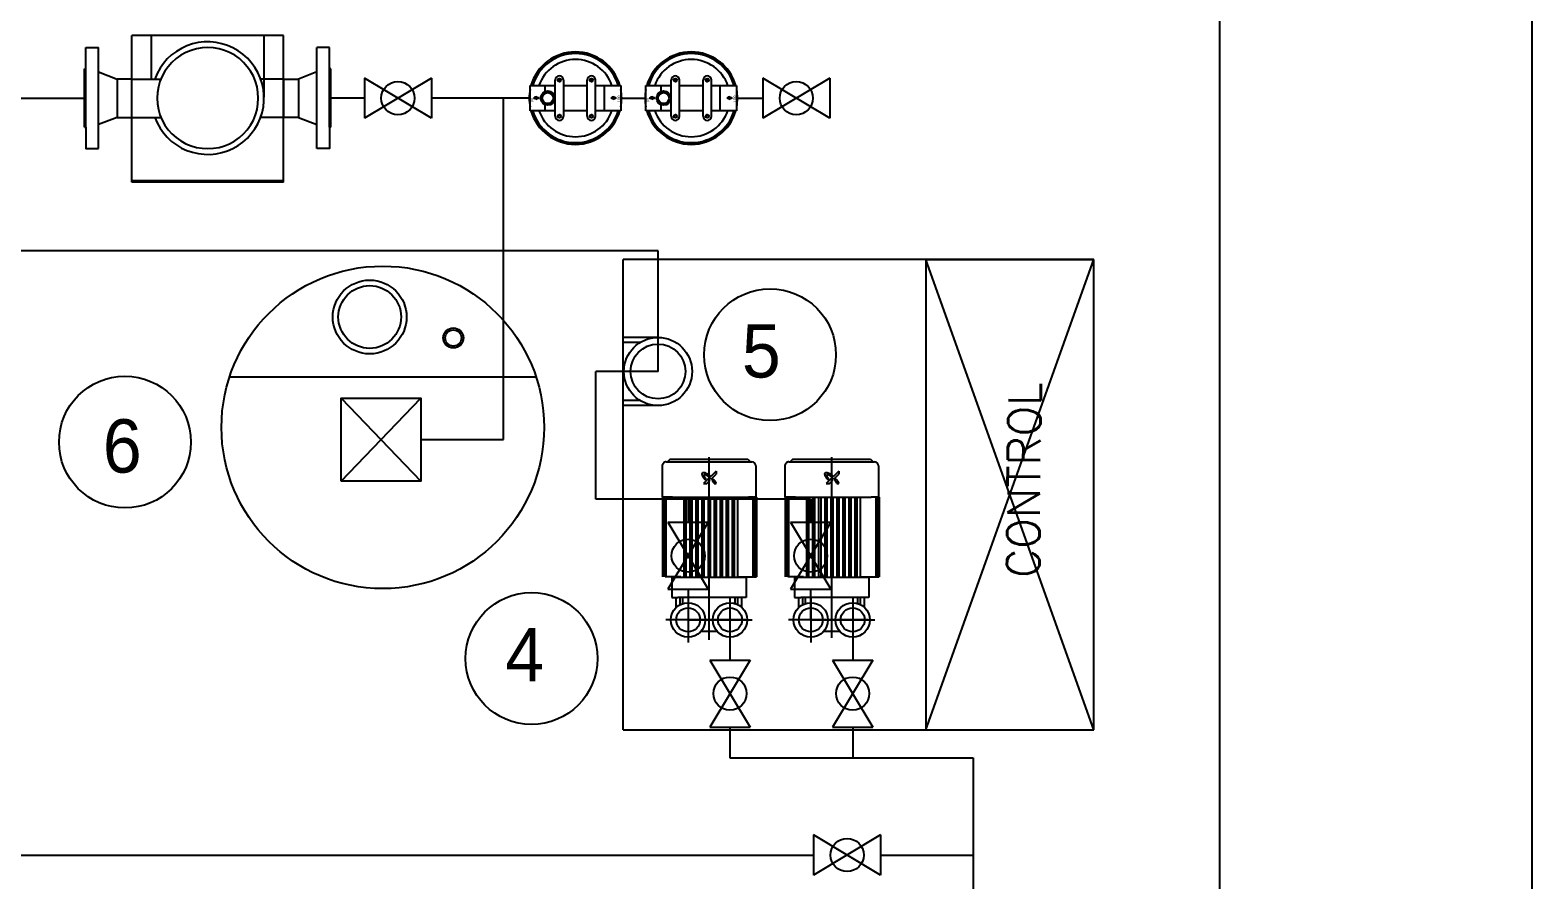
# Model space of a CAD drawing. Header units: millimetres. Extents: x 10903 to 284569, y 2319 to 62017.
# Drawn here: x 147765 to 153128, y 6148 to 9185 of the extents above; entities that cross this region are included whole.
import ezdxf

# ---------------------------------------------------------------- set-up
doc = ezdxf.new("R2010")
doc.units = ezdxf.units.MM
for name, color, linetype in [('AREA', 2, 'Continuous'), ('GC', 2, 'Continuous'), ('UTIL-RO', 4, 'Continuous'), ('장비', 8, 'Continuous')]:
    doc.layers.add(name, color=color, linetype=linetype)
doc.styles.get("Standard").update_dxf_attribs({"font": 'simple.shx', "bigfont": 'whgtxt.shx'})
doc.styles.add('돋움체', font='')
doc.styles.add('울릉도B', font='HYWULM.TTF')
doc.styles.get('돋움체').set_extended_font_data('DotumChe')

# ---------------------------------------------------------------- blocks, each defined once
blk = doc.blocks.new('RO SYSTEM')
at = {"layer": 'AREA'}
for points in [[(730.5, -569.1), (730.5, -570), (725.8, -567.8), (730.5, -565.7), (730.5, -566.6), (732.3, -566.6), (732.3, -569.1)], [(847.2, -566.5), (845.4, -566.5), (845.4, -565.7), (840.7, -567.8), (845.4, -569.9), (845.4, -569.1), (847.2, -569.1)], [(902.9, -569.1), (902.9, -570), (898.2, -567.8), (902.9, -565.7), (902.9, -566.6), (904.7, -566.6), (904.7, -569.1)], [(1019.6, -566.5), (1017.8, -566.5), (1017.8, -565.7), (1013.1, -567.8), (1017.8, -569.9), (1017.8, -569.1), (1019.6, -569.1)]]:
    blk.add_hatch(color=251, dxfattribs=at).paths.add_polyline_path(points)
for p, q in [((546.4, 234.5), (546.4, 268.7)), ((728.9, 234.5), (728.9, 268.7)), ((608.9, 163.2), (608.9, 208.9)), ((791.2, 163.2), (791.2, 208.9)), ((608.9, 29.3), (608.9, 63.4)), ((791.2, 29.3), (791.2, 63.4)), ((608.9, 29.3), (791.2, 29.3)), ((791.2, 29.3), (928.6, 29.3)), ((928.6, 29.3), (928.6, -160.9)), ((836, -160.9), (928.6, -160.9)), ((836, -160.9), (836, -340.3)), ((1272.8, -567.8), (1322.6, -567.8))]:
    blk.add_line(p, q)
at = {"color": 1}
for centre in [(1024.1, 266.4), (1629, -55.8), (669.3, -185.8)]:
    blk.add_circle(centre, 98.1, dxfattribs=at)
at = {"layer": 'AREA'}
for p, q in [((888, 372.4), (187.8, 372.4)), ((187.8, 372.4), (187.8, -327.6)), ((187.8, 372.4), (437.8, -327.6)), ((437.8, 372.4), (187.8, -327.6)), ((437.8, -327.6), (437.8, 372.4)), ((888, 372.4), (888, -327.6)), ((546.4, 175.6), (546.4, 242.3)), ((589.2, 225.5), (565.9, 225.5)), ((577.5, 235.6), (577.5, -33.5)), ((608.7, 175.6), (608.7, 242.3)), ((728.9, 175.6), (728.9, 242.3)), ((771.7, 225.5), (748.4, 225.5)), ((760.1, 238.8), (760.1, -33.5)), ((791.2, 175.6), (791.2, 242.3)), ((608.7, 208.9), (513.2, 208.9)), ((522.8, 208.9), (641.9, 208.9)), ((791.2, 208.9), (695.7, 208.9)), ((705.3, 208.9), (824.4, 208.9)), ((528.6, 190.5), (528.6, 175.5)), ((534.6, 186.2), (534.6, 175.5)), ((538.5, 184.6), (538.5, 175.5)), ((616.5, 184.6), (616.5, 175.5)), ((620.5, 186.2), (620.5, 175.5)), ((626.5, 190.5), (626.5, 175.5)), ((711.1, 190.5), (711.1, 175.5)), ((717.1, 186.2), (717.1, 175.5)), ((721.1, 184.6), (721.1, 175.5)), ((799.1, 184.6), (799.1, 175.5)), ((803, 186.2), (803, 175.5)), ((809, 190.5), (809, 175.5)), ((522.2, 145.5), (522.2, 175.5)), ((522.2, 175.5), (523.3, 175.5)), ((523.3, 175.5), (531.3, 175.5)), ((531.3, 175.5), (623.7, 175.5)), ((631.7, 175.5), (623.7, 175.5)), ((632.9, 175.5), (631.7, 175.5)), ((632.9, 145.5), (632.9, 175.5)), ((704.7, 145.5), (704.7, 175.5)), ((704.7, 175.5), (705.9, 175.5)), ((705.9, 175.5), (713.9, 175.5)), ((713.9, 175.5), (806.3, 175.5)), ((814.3, 175.5), (806.3, 175.5)), ((815.4, 175.5), (814.3, 175.5)), ((815.4, 145.5), (815.4, 175.5)), ((507, 26.1), (507, 144.9)), ((507, 144.9), (507, 144.9)), ((507.2, 144.9), (507, 144.9)), ((507, 26.1), (507, 144.9)), ((507.2, 144.9), (507.4, 144.9)), ((507.2, 26.1), (507.2, 144.9)), ((507.4, 26.1), (507.4, 144.9)), ((508, 144.9), (507.4, 144.9)), ((508, 144.9), (508.4, 144.9)), ((508, 26.1), (508, 144.9)), ((508.4, 26.1), (508.4, 144.9)), ((509.4, 144.9), (508.4, 144.9)), ((509.4, 144.9), (509.9, 144.9)), ((509.4, 26.1), (509.4, 144.9)), ((509.9, 26.1), (509.9, 144.9)), ((511.3, 144.9), (509.9, 144.9)), ((511.3, 144.9), (512.1, 144.9)), ((511.3, 26.1), (511.3, 144.9)), ((512.1, 26.1), (512.1, 144.9)), ((535.4, 144.9), (512.1, 144.9)), ((521.1, 145.5), (521.1, 144.9)), ((523.3, 145.5), (522.2, 145.5)), ((531.3, 145.5), (523.3, 145.5)), ((632.9, 145.5), (531.3, 145.5)), ((535.4, 26.1), (535.4, 144.9)), ((540, 144.9), (543, 144.9)), ((540, 26.1), (540, 144.9)), ((543, 26.1), (543, 144.9)), ((549, 144.9), (552, 144.9)), ((549, 26.1), (549, 144.9)), ((552, 26.1), (552, 144.9)), ((558, 144.9), (561, 144.9)), ((558, 26.1), (558, 144.9)), ((561, 26.1), (561, 144.9)), ((567, 144.9), (570, 144.9)), ((567, 26.1), (567, 144.9)), ((570, 26.1), (570, 144.9)), ((576, 144.9), (579, 144.9)), ((576, 26.1), (576, 144.9)), ((579, 26.1), (579, 144.9)), ((585, 144.9), (588, 144.9)), ((585, 26.1), (585, 144.9)), ((588, 26.1), (588, 144.9)), ((594, 144.9), (597, 144.9)), ((594, 26.1), (594, 144.9)), ((597, 26.1), (597, 144.9)), ((603, 144.9), (606, 144.9)), ((603, 26.1), (603, 144.9)), ((606, 26.1), (606, 144.9)), ((612, 144.9), (615, 144.9)), ((612, 26.1), (612, 144.9)), ((615, 26.1), (615, 144.9)), ((619.7, 144.9), (642.9, 144.9)), ((641.9, 26.1), (641.9, 144.9)), ((642.7, 26.1), (642.7, 144.9)), ((644.1, 26.1), (644.1, 144.9)), ((644.7, 26.1), (644.7, 144.9)), ((645.6, 26.1), (645.6, 144.9)), ((646, 26.1), (646, 144.9)), ((646.6, 26.1), (646.6, 144.9)), ((646.8, 26.1), (646.8, 144.9)), ((647, 26.1), (647, 144.9)), ((647, 26.1), (647, 144.9)), ((689.6, 26.1), (689.6, 144.9)), ((689.6, 144.9), (689.6, 144.9)), ((689.8, 144.9), (689.6, 144.9)), ((689.6, 26.1), (689.6, 144.9)), ((689.8, 144.9), (690, 144.9)), ((689.8, 26.1), (689.8, 144.9)), ((690, 26.1), (690, 144.9)), ((690.5, 144.9), (690, 144.9)), ((690.5, 144.9), (690.9, 144.9)), ((690.5, 26.1), (690.5, 144.9)), ((690.9, 26.1), (690.9, 144.9)), ((691.9, 144.9), (690.9, 144.9)), ((691.9, 144.9), (692.5, 144.9)), ((691.9, 26.1), (691.9, 144.9)), ((692.5, 26.1), (692.5, 144.9)), ((693.9, 144.9), (692.5, 144.9)), ((693.9, 144.9), (694.7, 144.9)), ((693.9, 26.1), (693.9, 144.9)), ((694.7, 26.1), (694.7, 144.9)), ((717.9, 144.9), (694.7, 144.9)), ((703.7, 145.5), (703.7, 144.9)), ((705.9, 145.5), (704.7, 145.5)), ((713.9, 145.5), (705.9, 145.5)), ((815.4, 145.5), (713.9, 145.5)), ((717.9, 26.1), (717.9, 144.9)), ((722.6, 144.9), (725.6, 144.9)), ((722.6, 26.1), (722.6, 144.9)), ((725.6, 26.1), (725.6, 144.9)), ((731.6, 144.9), (734.6, 144.9)), ((731.6, 26.1), (731.6, 144.9)), ((734.6, 26.1), (734.6, 144.9)), ((740.6, 144.9), (743.6, 144.9)), ((740.6, 26.1), (740.6, 144.9)), ((743.6, 26.1), (743.6, 144.9)), ((749.6, 144.9), (752.6, 144.9)), ((749.6, 26.1), (749.6, 144.9)), ((752.6, 26.1), (752.6, 144.9)), ((758.6, 144.9), (761.6, 144.9)), ((758.6, 26.1), (758.6, 144.9)), ((761.6, 26.1), (761.6, 144.9)), ((767.6, 144.9), (770.6, 144.9)), ((767.6, 26.1), (767.6, 144.9)), ((770.6, 26.1), (770.6, 144.9)), ((776.6, 144.9), (779.6, 144.9)), ((776.6, 26.1), (776.6, 144.9)), ((779.6, 26.1), (779.6, 144.9)), ((785.6, 144.9), (788.6, 144.9)), ((785.6, 26.1), (785.6, 144.9)), ((788.6, 26.1), (788.6, 144.9)), ((794.6, 144.9), (797.6, 144.9)), ((794.6, 26.1), (794.6, 144.9)), ((797.6, 26.1), (797.6, 144.9)), ((802.2, 144.9), (825.5, 144.9)), ((824.4, 26.1), (824.4, 144.9)), ((825.2, 26.1), (825.2, 144.9)), ((826.6, 26.1), (826.6, 144.9)), ((827.2, 26.1), (827.2, 144.9)), ((828.2, 26.1), (828.2, 144.9)), ((828.6, 26.1), (828.6, 144.9)), ((829.2, 26.1), (829.2, 144.9)), ((829.3, 26.1), (829.3, 144.9)), ((829.5, 26.1), (829.5, 144.9)), ((829.5, 26.1), (829.5, 144.9)), ((507, 26.1), (507.2, 26.1)), ((507, 26.1), (507, 26.1)), ((507.4, 26.1), (507.2, 26.1)), ((507.4, 26.1), (508, 26.1)), ((507.8, -20.3), (507.8, 26.1)), ((508.4, 26.1), (508, 26.1)), ((508.4, 26.1), (509.4, 26.1)), ((509.9, 26.1), (509.4, 26.1)), ((509.9, 26.1), (511.3, 26.1)), ((512.1, 26.1), (511.3, 26.1)), ((512.1, 26.1), (518.7, 26.1)), ((540, 26.1), (518.7, 26.1)), ((543, 26.1), (540, 26.1)), ((549, 26.1), (543, 26.1)), ((552, 26.1), (549, 26.1)), ((558, 26.1), (552, 26.1)), ((561, 26.1), (558, 26.1)), ((567, 26.1), (561, 26.1)), ((570, 26.1), (567, 26.1)), ((576, 26.1), (570, 26.1)), ((579, 26.1), (576, 26.1)), ((585, 26.1), (579, 26.1)), ((588, 26.1), (585, 26.1)), ((594, 26.1), (588, 26.1)), ((597, 26.1), (594, 26.1)), ((603, 26.1), (597, 26.1)), ((606, 26.1), (603, 26.1)), ((612, 26.1), (606, 26.1)), ((615, 26.1), (612, 26.1)), ((631.6, 26.1), (615, 26.1)), ((631.6, 26.1), (647.3, 26.1)), ((647.3, -20.3), (647.3, 26.1)), ((689.6, 26.1), (689.8, 26.1)), ((689.6, 26.1), (689.6, 26.1)), ((690, 26.1), (689.8, 26.1)), ((690, 26.1), (690.5, 26.1)), ((690.3, -20.3), (690.3, 26.1)), ((690.9, 26.1), (690.5, 26.1)), ((690.9, 26.1), (691.9, 26.1)), ((692.5, 26.1), (691.9, 26.1)), ((692.5, 26.1), (693.9, 26.1)), ((694.7, 26.1), (693.9, 26.1)), ((694.7, 26.1), (701.3, 26.1)), ((722.6, 26.1), (701.3, 26.1)), ((725.6, 26.1), (722.6, 26.1)), ((731.6, 26.1), (725.6, 26.1)), ((734.6, 26.1), (731.6, 26.1)), ((740.6, 26.1), (734.6, 26.1)), ((743.6, 26.1), (740.6, 26.1)), ((749.6, 26.1), (743.6, 26.1)), ((752.6, 26.1), (749.6, 26.1)), ((758.6, 26.1), (752.6, 26.1)), ((761.6, 26.1), (758.6, 26.1)), ((767.6, 26.1), (761.6, 26.1)), ((770.6, 26.1), (767.6, 26.1)), ((776.6, 26.1), (770.6, 26.1)), ((779.6, 26.1), (776.6, 26.1)), ((785.6, 26.1), (779.6, 26.1)), ((788.6, 26.1), (785.6, 26.1)), ((794.6, 26.1), (788.6, 26.1)), ((797.6, 26.1), (794.6, 26.1)), ((814.2, 26.1), (797.6, 26.1)), ((814.2, 26.1), (829.8, 26.1)), ((829.8, -20.3), (829.8, 26.1)), ((569.8, 6), (567.1, 6)), ((571.2, -0.6), (573, 1.2)), ((580.9, 6), (576.4, 1.5)), ((578.8, -0.9), (585.7, 6)), ((585.7, 6), (580.9, 6)), ((583.1, 0.4), (582.1, -0.6)), ((752.3, 6), (749.6, 6)), ((753.7, -0.6), (755.5, 1.2)), ((763.4, 6), (758.9, 1.5)), ((761.3, -0.9), (768.3, 6)), ((768.3, 6), (763.4, 6)), ((765.6, 0.4), (764.6, -0.6)), ((1307.4, -121.2), (1188.8, 2.5)), ((1307.4, 2.5), (1188.8, -121.2)), ((574.3, -0.5), (567.1, -7.8)), ((567.1, -12.6), (575, -4.7)), ((567.1, -12.6), (567.1, -7.8)), ((574.3, -0.5), (575.5, -1.7)), ((756.9, -0.5), (749.6, -7.8)), ((749.6, -12.6), (757.6, -4.7)), ((749.6, -12.6), (749.6, -7.8)), ((756.9, -0.5), (758, -1.7)), ((641.3, -26.3), (513.8, -26.3)), ((519.8, -30.3), (515.8, -26.3)), ((635.3, -30.3), (519.8, -30.3)), ((635.3, -30.3), (639.3, -26.3)), ((823.8, -26.3), (696.3, -26.3)), ((702.3, -30.3), (698.3, -26.3)), ((817.8, -30.3), (702.3, -30.3)), ((817.8, -30.3), (821.8, -26.3)), ((836, -110.3), (888, -110.3)), ((836, -110.3), (888, -110.3)), ((862.1, -117.5), (888, -117.5)), ((862.1, -117.5), (888, -117.5)), ((1473.3, -153.1), (1017.6, -153.1)), ((836, -211.6), (888, -211.6)), ((862.3, -204.2), (888, -204.2)), ((187.8, -327.6), (437.8, -327.6)), ((437.8, -327.6), (187.8, -327.6)), ((437.8, -327.6), (888, -327.6)), ((1392.9, -442.6), (1618.6, -442.6)), ((1392.9, -442.6), (1392.9, -660.9)), ((1392.9, -444.8), (1618.6, -444.8)), ((1405.2, -442.6), (1405.2, -444.8)), ((1418.4, -442.6), (1418.4, -444.8)), ((1593.4, -442.6), (1593.4, -444.8)), ((1606.4, -442.6), (1606.4, -444.8)), ((1618.6, -442.6), (1618.6, -539.1)), ((1343.4, -492.6), (1343.4, -528.4)), ((1668.2, -492.6), (1668.2, -528.4)), ((1322.6, -524.4), (1322.6, -611.2)), ((1324.5, -524.4), (1324.5, -611.2)), ((1370.9, -539.1), (1343.4, -528.4)), ((1640.7, -539.1), (1668.2, -528.4)), ((1687, -524.4), (1687, -611.2)), ((1689, -524.4), (1689, -611.2)), ((719, -549.1), (756.5, -549.1)), ((719, -586.6), (719, -549.1)), ((744, -586.6), (744, -549.1)), ((756.5, -540.9), (756.5, -594.7)), ((769, -540.9), (769, -594.7)), ((769, -549.1), (804, -549.1)), ((804, -540.9), (804, -594.7)), ((816.5, -540.9), (816.5, -594.7)), ((816.5, -549.1), (854, -549.1)), ((831.5, -549.1), (831.5, -557.9)), ((854, -549.1), (854, -586.6)), ((891.3, -549.1), (928.8, -549.1)), ((891.3, -586.6), (891.3, -549.1)), ((916.3, -586.6), (916.3, -549.1)), ((928.8, -540.9), (928.8, -594.7)), ((941.3, -540.9), (941.3, -594.7)), ((941.3, -549.1), (976.3, -549.1)), ((976.3, -540.9), (976.3, -594.7)), ((988.8, -540.9), (988.8, -594.7)), ((988.8, -549.1), (1026.3, -549.1)), ((1003.8, -549.1), (1003.8, -557.9)), ((1026.3, -549.1), (1026.3, -586.6)), ((1370.9, -539.1), (1392.7, -539.1)), ((1392.9, -539.1), (1427.2, -539.1)), ((1618.6, -539.1), (1575.5, -539.1)), ((1640.7, -539.1), (1618.9, -539.1)), ((831.5, -577.7), (831.5, -586.6)), ((1003.8, -577.7), (1003.8, -586.6)), ((1422.1, -569.3), (1422.1, -660.9)), ((756.5, -586.6), (719, -586.6)), ((804, -586.6), (769, -586.6)), ((854, -586.6), (816.5, -586.6)), ((928.8, -586.6), (891.3, -586.6)), ((976.3, -586.6), (941.3, -586.6)), ((1026.3, -586.6), (988.8, -586.6)), ((1392.9, -596.2), (1427.2, -596.2)), ((1618.6, -596.2), (1575.5, -596.2)), ((1589.5, -596.2), (1589.5, -660.9)), ((1618.6, -596.2), (1618.6, -660.9)), ((1322.6, -611.2), (1324.5, -611.2)), ((1324.5, -611.2), (1324.5, -643.1)), ((1343.4, -607), (1343.4, -643.1)), ((1668.2, -607), (1668.2, -643.1)), ((1687, -611.2), (1687, -643.1)), ((1689, -611.2), (1687, -611.2)), ((1324.5, -643.1), (1343.4, -643.1)), ((1687, -643.1), (1668.2, -643.1)), ((1392.9, -660.9), (1618.6, -660.9))]:
    blk.add_line(p, q, dxfattribs=at)
at = {"layer": 'AREA', "color": 251}
for p, q in [((725.8, -567.8), (730.5, -565.6)), ((725.8, -567.8), (730.5, -569.9)), ((730.5, -566.5), (732.3, -566.5)), ((730.5, -569.1), (732.3, -569.1)), ((732.3, -566.5), (732.3, -569.1)), ((840.7, -567.8), (845.4, -565.6)), ((840.7, -567.8), (845.4, -569.9)), ((845.4, -566.5), (847.2, -566.5)), ((845.4, -569), (847.2, -569)), ((847.2, -566.5), (847.2, -569)), ((898.2, -567.8), (902.9, -565.6)), ((898.2, -567.8), (902.9, -569.9)), ((902.9, -566.5), (904.7, -566.5)), ((902.9, -569.1), (904.7, -569.1)), ((904.7, -566.5), (904.7, -569.1)), ((1013.1, -567.8), (1017.8, -565.6)), ((1013.1, -567.8), (1017.8, -569.9)), ((1017.8, -566.5), (1019.6, -566.5)), ((1017.8, -569), (1019.6, -569)), ((1019.6, -566.5), (1019.6, -569))]:
    blk.add_line(p, q, dxfattribs=at)
at = {"layer": 'AREA', "flags": 128}
for points in [[(571.2, -0.6), (570.9, -0.4), (570.7, -0.1), (570.5, 0.2), (570.2, 0.5), (570, 0.7), (569.8, 1), (569.6, 1.3), (569.3, 1.6), (569.1, 1.9), (568.9, 2.2), (568.7, 2.4), (568.5, 2.8), (568.4, 3.1), (568.2, 3.3), (568.1, 3.6), (567.9, 3.9), (567.8, 4.2), (567.7, 4.5), (567.6, 4.7), (567.5, 5), (567.4, 5.2), (567.3, 5.5), (567.2, 5.8), (567.1, 6)], [(569.8, 6), (569.9, 5.8), (570, 5.6), (570.1, 5.4), (570.2, 5.1), (570.3, 4.9), (570.4, 4.7), (570.5, 4.4), (570.7, 4.2), (570.8, 4), (570.9, 3.8), (571.1, 3.6), (571.2, 3.4), (571.4, 3.1), (571.5, 3), (571.6, 2.8), (571.8, 2.6), (571.9, 2.4), (572.1, 2.2), (572.2, 2), (572.4, 1.9), (572.5, 1.7), (572.6, 1.5), (572.8, 1.3), (573, 1.2)], [(577.5, 0.2), (577.5, 0.3), (577.4, 0.3), (577.4, 0.4), (577.3, 0.4), (577.3, 0.5), (577.2, 0.5), (577.2, 0.6), (577.1, 0.6), (577.1, 0.7), (577.1, 0.7), (577, 0.8), (577, 0.8), (576.9, 0.9), (576.9, 0.9), (576.8, 1), (576.7, 1.1), (576.7, 1.1), (576.6, 1.2), (576.6, 1.2), (576.5, 1.3), (576.5, 1.3), (576.5, 1.4), (576.4, 1.5), (576.4, 1.5)], [(578.8, -0.9), (578.8, -0.8), (578.7, -0.8), (578.6, -0.7), (578.6, -0.7), (578.5, -0.6), (578.4, -0.6), (578.4, -0.5), (578.3, -0.5), (578.3, -0.4), (578.2, -0.4), (578.2, -0.4), (578.1, -0.3), (578.1, -0.3), (578, -0.2), (578, -0.2), (577.9, -0.1), (577.9, -0.1), (577.8, 0), (577.8, 0), (577.7, 0.1), (577.7, 0.1), (577.6, 0.2), (577.6, 0.2), (577.5, 0.2)], [(583.1, 0.4), (583.3, 0.2), (583.5, -0.1), (583.7, -0.4), (584, -0.7), (584.2, -0.9), (584.4, -1.2), (584.6, -1.5), (584.8, -1.8), (585, -2), (585.2, -2.3), (585.3, -2.6), (585.5, -2.9), (585.7, -3.2), (585.9, -3.5), (586, -3.7), (586.2, -4), (586.3, -4.3), (586.4, -4.5), (586.6, -4.8), (586.7, -5), (586.8, -5.2), (586.9, -5.4), (587, -5.6), (587.1, -5.8)], [(753.7, -0.6), (753.5, -0.4), (753.2, -0.1), (753, 0.2), (752.8, 0.5), (752.5, 0.7), (752.3, 1), (752.1, 1.3), (751.9, 1.6), (751.7, 1.9), (751.5, 2.2), (751.3, 2.4), (751.1, 2.8), (750.9, 3.1), (750.7, 3.3), (750.6, 3.6), (750.5, 3.9), (750.3, 4.2), (750.2, 4.5), (750.1, 4.7), (750, 5), (749.9, 5.2), (749.8, 5.5), (749.7, 5.8), (749.6, 6)], [(752.3, 6), (752.4, 5.8), (752.5, 5.6), (752.6, 5.4), (752.7, 5.1), (752.8, 4.9), (753, 4.7), (753.1, 4.4), (753.2, 4.2), (753.4, 4), (753.5, 3.8), (753.6, 3.6), (753.8, 3.4), (753.9, 3.1), (754, 3), (754.2, 2.8), (754.3, 2.6), (754.5, 2.4), (754.6, 2.2), (754.7, 2), (754.9, 1.9), (755, 1.7), (755.2, 1.5), (755.3, 1.3), (755.5, 1.2)], [(760.1, 0.2), (760, 0.3), (760, 0.3), (759.9, 0.4), (759.9, 0.4), (759.8, 0.5), (759.8, 0.5), (759.7, 0.6), (759.7, 0.6), (759.6, 0.7), (759.6, 0.7), (759.5, 0.8), (759.5, 0.8), (759.4, 0.9), (759.4, 0.9), (759.3, 1), (759.3, 1.1), (759.2, 1.1), (759.2, 1.2), (759.1, 1.2), (759.1, 1.3), (759, 1.3), (759, 1.4), (759, 1.5), (758.9, 1.5)], [(761.3, -0.9), (761.3, -0.8), (761.2, -0.8), (761.2, -0.7), (761.1, -0.7), (761, -0.6), (761, -0.6), (760.9, -0.5), (760.9, -0.5), (760.8, -0.4), (760.8, -0.4), (760.7, -0.4), (760.7, -0.3), (760.6, -0.3), (760.6, -0.2), (760.5, -0.2), (760.5, -0.1), (760.4, -0.1), (760.4, 0), (760.3, 0), (760.3, 0.1), (760.2, 0.1), (760.2, 0.2), (760.1, 0.2), (760.1, 0.2)], [(765.6, 0.4), (765.9, 0.2), (766.1, -0.1), (766.3, -0.4), (766.5, -0.7), (766.7, -0.9), (766.9, -1.2), (767.1, -1.5), (767.3, -1.8), (767.5, -2), (767.7, -2.3), (767.9, -2.6), (768.1, -2.9), (768.3, -3.2), (768.4, -3.5), (768.6, -3.7), (768.7, -4), (768.9, -4.3), (769, -4.5), (769.1, -4.8), (769.2, -5), (769.3, -5.2), (769.4, -5.4), (769.5, -5.6), (769.6, -5.8)], [(582.3, -9.8), (581.9, -9.6), (581.6, -9.4), (581.2, -9.2), (580.9, -9.1), (580.5, -8.9), (580.2, -8.7), (579.9, -8.5), (579.6, -8.3), (579.2, -8.1), (578.9, -7.9), (578.6, -7.7), (578.3, -7.5), (578.1, -7.2), (577.8, -7), (577.5, -6.8), (577.2, -6.6), (576.9, -6.3), (576.6, -6.1), (576.4, -5.9), (576.1, -5.6), (575.8, -5.4), (575.5, -5.2), (575.3, -4.9), (575, -4.7)], [(575.5, -1.7), (575.8, -2), (576.1, -2.3), (576.5, -2.6), (576.8, -3), (577.2, -3.3), (577.5, -3.6), (577.9, -3.9), (578.3, -4.2), (578.6, -4.4), (579, -4.7), (579.4, -5), (579.8, -5.3), (580.1, -5.5), (580.5, -5.8), (580.9, -6.1), (581.3, -6.3), (581.8, -6.5), (582.2, -6.7), (582.6, -6.9), (583.1, -7.1), (583.5, -7.2), (584, -7.2), (584.5, -7.2), (584.9, -7)], [(584.9, -7), (585, -6.8), (585.1, -6.6), (585.1, -6.3), (585.1, -6.1), (585.1, -5.8), (585, -5.6), (584.9, -5.4), (584.8, -5.1), (584.7, -4.9), (584.6, -4.6), (584.5, -4.3), (584.3, -4.1), (584.2, -3.8), (584, -3.5), (583.8, -3.2), (583.7, -2.9), (583.5, -2.6), (583.3, -2.3), (583.1, -2), (582.9, -1.7), (582.7, -1.4), (582.5, -1.1), (582.3, -0.8), (582.1, -0.6)], [(587.1, -10), (586.9, -10.1), (586.8, -10.2), (586.6, -10.3), (586.5, -10.4), (586.3, -10.5), (586.2, -10.5), (586, -10.6), (585.8, -10.6), (585.6, -10.6), (585.4, -10.6), (585.2, -10.6), (585, -10.6), (584.9, -10.6), (584.7, -10.5), (584.4, -10.5), (584.2, -10.5), (584, -10.4), (583.8, -10.3), (583.6, -10.3), (583.3, -10.2), (583.1, -10.1), (582.8, -10), (582.6, -9.9), (582.3, -9.8)], [(587.1, -5.8), (587.1, -6), (587.2, -6.2), (587.2, -6.4), (587.3, -6.5), (587.3, -6.7), (587.4, -6.9), (587.4, -7), (587.5, -7.2), (587.5, -7.4), (587.6, -7.6), (587.6, -7.8), (587.6, -8), (587.6, -8.1), (587.6, -8.3), (587.6, -8.5), (587.6, -8.7), (587.6, -8.9), (587.6, -9), (587.5, -9.2), (587.4, -9.4), (587.4, -9.5), (587.3, -9.7), (587.2, -9.9), (587.1, -10)], [(764.8, -9.8), (764.5, -9.6), (764.1, -9.4), (763.8, -9.2), (763.4, -9.1), (763.1, -8.9), (762.7, -8.7), (762.4, -8.5), (762.1, -8.3), (761.8, -8.1), (761.5, -7.9), (761.2, -7.7), (760.9, -7.5), (760.6, -7.2), (760.3, -7), (760, -6.8), (759.7, -6.6), (759.5, -6.3), (759.2, -6.1), (758.9, -5.9), (758.6, -5.6), (758.4, -5.4), (758.1, -5.2), (757.8, -4.9), (757.6, -4.7)], [(758, -1.7), (758.3, -2), (758.7, -2.3), (759, -2.6), (759.4, -3), (759.7, -3.3), (760.1, -3.6), (760.4, -3.9), (760.8, -4.2), (761.2, -4.4), (761.5, -4.7), (761.9, -5), (762.3, -5.3), (762.7, -5.5), (763.1, -5.8), (763.5, -6.1), (763.9, -6.3), (764.3, -6.5), (764.7, -6.7), (765.2, -6.9), (765.6, -7.1), (766.1, -7.2), (766.5, -7.2), (767, -7.2), (767.4, -7)], [(767.4, -7), (767.5, -6.8), (767.6, -6.6), (767.6, -6.3), (767.6, -6.1), (767.6, -5.8), (767.5, -5.6), (767.5, -5.4), (767.4, -5.1), (767.3, -4.9), (767.2, -4.6), (767, -4.3), (766.9, -4.1), (766.7, -3.8), (766.6, -3.5), (766.4, -3.2), (766.2, -2.9), (766, -2.6), (765.8, -2.3), (765.6, -2), (765.4, -1.7), (765.2, -1.4), (765, -1.1), (764.8, -0.8), (764.6, -0.6)], [(769.6, -10), (769.5, -10.1), (769.3, -10.2), (769.2, -10.3), (769, -10.4), (768.9, -10.5), (768.7, -10.5), (768.5, -10.6), (768.3, -10.6), (768.2, -10.6), (768, -10.6), (767.8, -10.6), (767.6, -10.6), (767.4, -10.6), (767.2, -10.5), (767, -10.5), (766.8, -10.5), (766.6, -10.4), (766.3, -10.3), (766.1, -10.3), (765.9, -10.2), (765.6, -10.1), (765.4, -10), (765.1, -9.9), (764.8, -9.8)], [(769.6, -5.8), (769.7, -6), (769.7, -6.2), (769.8, -6.4), (769.8, -6.5), (769.9, -6.7), (769.9, -6.9), (770, -7), (770, -7.2), (770.1, -7.4), (770.1, -7.6), (770.1, -7.8), (770.2, -8), (770.2, -8.1), (770.2, -8.3), (770.2, -8.5), (770.2, -8.7), (770.2, -8.9), (770.1, -9), (770.1, -9.2), (770, -9.4), (769.9, -9.5), (769.8, -9.7), (769.7, -9.9), (769.6, -10)]]:
    blk.add_lwpolyline(points, dxfattribs=at)
at = {"layer": 'AREA'}
for points in [[(1307.4, 2.5), (1307.4, -121.2), (1188.8, -121.2), (1188.8, 2.5)], [(1581.1, -567.8), (1580.7, -559.2), (1579.2, -550.9), (1577, -542.8), (1573.5, -535), (1569.6, -527.6), (1564.7, -520.8), (1559.1, -514.6), (1552.7, -509), (1545.9, -504.1), (1538.5, -499.9), (1530.7, -496.7), (1522.6, -494.3), (1514.2, -493.1), (1505.9, -492.6), (1497.3, -493.1), (1489, -494.3), (1480.9, -496.7), (1473.3, -499.9), (1465.7, -504.1), (1458.8, -509), (1452.7, -514.6), (1447.1, -520.8), (1442.2, -527.6), (1438, -535), (1434.8, -542.8), (1432.4, -550.9), (1431.1, -559.2), (1430.7, -567.8), (1431.1, -576.1), (1432.4, -584.5), (1434.8, -592.6), (1438, -600.4), (1442.2, -607.8), (1447.1, -614.6), (1452.7, -621), (1458.8, -626.6), (1465.7, -631.5), (1473.3, -635.5), (1480.9, -638.9), (1489, -641.1), (1497.3, -642.6), (1505.9, -643.1), (1514.2, -642.6), (1522.6, -641.1), (1530.7, -638.9), (1538.5, -635.5), (1545.9, -631.5), (1552.7, -626.6), (1559.1, -621), (1564.7, -614.6), (1569.6, -607.8), (1573.5, -600.4), (1577, -592.6), (1579.2, -584.5), (1580.7, -576.1)]]:
    blk.add_lwpolyline(points, close=True, dxfattribs=at)
for points in [[(1584.6, -539.1), (1581.1, -531), (1576.7, -523.2), (1571.8, -516.1), (1566, -509.5), (1559.6, -503.4), (1552.5, -498.2), (1544.9, -493.5), (1536.8, -489.9), (1528.5, -487.2), (1519.9, -485.2), (1511.1, -484.2), (1502.2, -484), (1493.4, -485), (1484.8, -486.7), (1476.5, -489.4), (1468.4, -492.8), (1460.8, -497.2), (1453.5, -502.4), (1446.8, -508.3), (1441, -514.9), (1435.8, -522), (1431.4, -529.6), (1427.7, -537.7), (1425, -546), (1423.1, -554.6), (1422.3, -563.4), (1422.3, -572.2), (1423.1, -580.8), (1425, -589.6), (1427.7, -598), (1431.4, -606), (1435.8, -613.6), (1441, -620.7), (1446.8, -627.4), (1453.5, -633), (1460.8, -638.2), (1468.4, -642.6), (1476.5, -646.2), (1484.8, -648.7), (1493.4, -650.7), (1502.2, -651.4), (1511.1, -651.4), (1519.9, -650.4), (1528.5, -648.4), (1536.8, -645.5), (1544.9, -641.8), (1552.5, -637.4), (1559.6, -632), (1566, -626.1), (1571.8, -619.3), (1576.7, -612.2), (1581.1, -604.6), (1584.6, -596.2)], [(1322.6, -524.4), (1324.5, -524.4), (1324.5, -492.6), (1343.4, -492.6)], [(1689, -524.4), (1687, -524.4), (1687, -492.6), (1668.2, -492.6)], [(1343.4, -528.4), (1343.4, -607), (1370.9, -596.2), (1370.9, -539.1)], [(1668.2, -528.4), (1668.2, -607), (1640.7, -596.2), (1640.7, -539.1)], [(1392.7, -539.1), (1392.7, -596.2), (1370.9, -596.2)], [(1618.9, -539.1), (1618.9, -596.2), (1640.7, -596.2)]]:
    blk.add_lwpolyline(points, dxfattribs=at)
at = {"layer": 'AREA', "color": 251}
for points in [[(730.5, -565.6), (730.5, -566.5)], [(730.5, -569.1), (730.5, -569.9)], [(845.4, -565.6), (845.4, -566.5)], [(845.4, -569), (845.4, -569.9)], [(902.9, -565.6), (902.9, -566.5)], [(902.9, -569.1), (902.9, -569.9)], [(1017.8, -565.6), (1017.8, -566.5)], [(1017.8, -569), (1017.8, -569.9)]]:
    blk.add_lwpolyline(points, dxfattribs=at)
at = {"layer": 'AREA'}
for centre, radius in [((546.4, 208.9), 25.6), ((546.4, 208.9), 17.8), ((608.7, 208.9), 25.6), ((608.7, 208.9), 17.8), ((728.9, 208.9), 25.6), ((728.9, 208.9), 17.8), ((791.2, 208.9), 25.6), ((791.2, 208.9), 17.8), ((1245.4, -77.7), 240), ((836, -160.9), 50.7), ((836, -160.9), 40.8), ((1140.5, -210.8), 14.9), ((1140.5, -210.8), 12), ((1140.5, -210.8), 12), ((1264.9, -242), 54.9), ((1264.9, -242), 46.7), ((762.7, -540.9), 2.5), ((762.7, -540.9), 1.88), ((810.2, -540.9), 2.5), ((810.2, -540.9), 1.88), ((827.7, -567.8), 10.6), ((935.1, -540.9), 2.5), ((935.1, -540.9), 1.88), ((982.6, -540.9), 2.5), ((982.6, -540.9), 1.88), ((1000, -567.8), 10.6), ((827.7, -567.8), 8.12), ((1000, -567.8), 8.12), ((762.7, -594.7), 2.5), ((762.7, -594.7), 1.88), ((810.2, -594.7), 2.5), ((810.2, -594.7), 1.88), ((935.1, -594.7), 2.5), ((935.1, -594.7), 1.88), ((982.6, -594.7), 2.5), ((982.6, -594.7), 1.88)]:
    blk.add_circle(centre, radius, dxfattribs=at)
for centre, radius, start, end in [((513.8, -20.3), 6, 180, 270), ((641.3, -20.3), 6, 270, 0), ((696.3, -20.3), 6, 180, 270), ((823.8, -20.3), 6, 270, 0), ((786.5, -567.8), 68.8, 15.8266, 164.1734), ((786.5, -567.8), 66.3, 16.4405, 163.5595), ((786.5, -567.8), 57.5, 19.0314, 160.9686), ((958.8, -567.8), 68.8, 15.8266, 164.1734), ((958.8, -567.8), 66.3, 16.4405, 163.5595), ((958.8, -567.8), 57.5, 19.0314, 160.9686), ((762.7, -540.9), 6.25, 0, 180), ((810.2, -540.9), 6.25, 0, 180), ((935.1, -540.9), 6.25, 0, 180), ((982.6, -540.9), 6.25, 0, 180), ((786.5, -567.8), 68.8, 169.0575, 190.9425), ((786.5, -567.8), 68.8, 349.0575, 10.9425), ((958.8, -567.8), 68.8, 169.0575, 190.9425), ((958.8, -567.8), 68.8, 349.0575, 10.9425), ((786.5, -567.8), 68.8, 195.8266, 344.1734), ((786.5, -567.8), 66.3, 196.4405, 343.5595), ((786.5, -567.8), 57.5, 199.0314, 340.9686), ((762.7, -594.7), 6.25, 180, 0), ((810.2, -594.7), 6.25, 180, 0), ((958.8, -567.8), 68.8, 195.8266, 344.1734), ((958.8, -567.8), 66.3, 196.4405, 343.5595), ((958.8, -567.8), 57.5, 199.0314, 340.9686), ((935.1, -594.7), 6.25, 180, 0), ((982.6, -594.7), 6.25, 180, 0)]:
    blk.add_arc(centre, radius, start, end, dxfattribs=at)
at = {"layer": 'GC'}
for p, q in [((504.8, 588.8), (604.6, 528.9)), ((504.8, 528.9), (604.6, 588.8)), ((504.8, 528.9), (504.8, 588.8)), ((604.6, 528.9), (604.6, 588.8)), ((516.4, 268.7), (576.3, 368.4)), ((576.3, 368.4), (516.4, 368.4)), ((576.3, 268.7), (516.4, 368.4)), ((699, 268.7), (758.8, 368.4)), ((758.8, 368.4), (699, 368.4)), ((758.8, 268.7), (699, 368.4)), ((576.3, 268.7), (516.4, 268.7)), ((758.8, 268.7), (699, 268.7)), ((578.9, 63.4), (638.8, 163.2)), ((638.8, 163.2), (578.9, 163.2)), ((638.8, 63.4), (578.9, 163.2)), ((761.3, 63.4), (821.2, 163.2)), ((821.2, 163.2), (761.3, 163.2)), ((821.2, 63.4), (761.3, 163.2)), ((638.8, 63.4), (578.9, 63.4)), ((821.2, 63.4), (761.3, 63.4)), ((580.4, -537.9), (680.2, -597.7)), ((580.4, -597.7), (680.2, -537.9)), ((580.4, -597.7), (580.4, -537.9)), ((680.2, -597.7), (680.2, -537.9)), ((1173.1, -537.9), (1272.8, -597.7)), ((1173.1, -597.7), (1272.8, -537.9)), ((1173.1, -597.7), (1173.1, -537.9)), ((1272.8, -597.7), (1272.8, -537.9))]:
    blk.add_line(p, q, dxfattribs=at)
for centre in [(554.7, 558.9), (546.4, 318.6), (728.9, 318.6), (608.9, 113.3), (791.2, 113.3), (630.3, -567.8), (1222.9, -567.8)]:
    blk.add_circle(centre, 24.7, dxfattribs=at)
at = {"layer": 'UTIL-RO', "linetype": 'Continuous', "lineweight": -3}
for p, q in [((367.3, 414.2), (367.3, 1050.1)), ((504.8, 558.9), (367.3, 558.9)), ((2227.1, 558.9), (604.6, 558.9)), ((546.4, 414.2), (367.3, 414.2)), ((728.9, 414.2), (546.4, 414.2)), ((546.4, 368.4), (546.4, 414.2)), ((728.9, 368.4), (728.9, 414.2)), ((1188.8, -59.4), (1065.8, -59.4)), ((1065.8, -59.4), (1065.8, -567.8)), ((836, -340.3), (2219.5, -340.3)), ((717.7, -567.8), (680.2, -567.8)), ((890.1, -567.8), (855.2, -567.8)), ((1026.3, -567.8), (1173.1, -567.8)), ((1810.2, -567.8), (1689, -567.8))]:
    blk.add_line(p, q, dxfattribs=at)
at = {"layer": '장비', "color": 5}
blk.add_line((0, 1250), (0, -1250), dxfattribs=at)
at = {"color": 1, "style": '울릉도B'}
for s, p in [('4', (1063.2, 300.3)), ('5', (711.2, -151.9))]:
    blk.add_text(s, height=79.4, rotation=180, dxfattribs=at).set_placement(p)
blk.add_text('9', height=79.4, dxfattribs=at).set_placement((1603.8, -89.8))
at = {"layer": 'AREA'}
blk.add_text('CONTROL', height=48.19, rotation=269.5276, dxfattribs=at).set_placement((268.8, 146.5))
at = {"layer": 'AREA', "color": 251, "char_height": 4.3, "width": 5.454, "rotation": 90, "style": '돋움체'}
for s, insert, attachment_point in [('OUT', (724.1, -571.7), 7), ('IN', (848.8, -569.5), 1), ('OUT', (896.5, -571.7), 7), ('IN', (1021.1, -569.5), 1)]:
    blk.add_mtext(s, dxfattribs=dict(at, insert=insert, attachment_point=attachment_point))

msp = doc.modelspace()

# ---------------------------------------------------------------- linework, layer by layer
at = {"layer": 'UTIL-RO', "linetype": 'Continuous', "lineweight": -3}
msp.add_lwpolyline([(128940.2, 12366.3), (153127.7, 12366.3), (153127.7, 3218.8), (128940.2, 3218.8)], close=True, dxfattribs=at)

# ---------------------------------------------------------------- block references
at = {"layer": '장비', "linetype": 'Continuous', "lineweight": -3, "xscale": 2.4, "yscale": 2.4, "zscale": 2.4, "rotation": 180}
msp.add_blockref('RO SYSTEM', (152013.7, 7578.5), dxfattribs=at)

doc.saveas('drawing.dxf')
